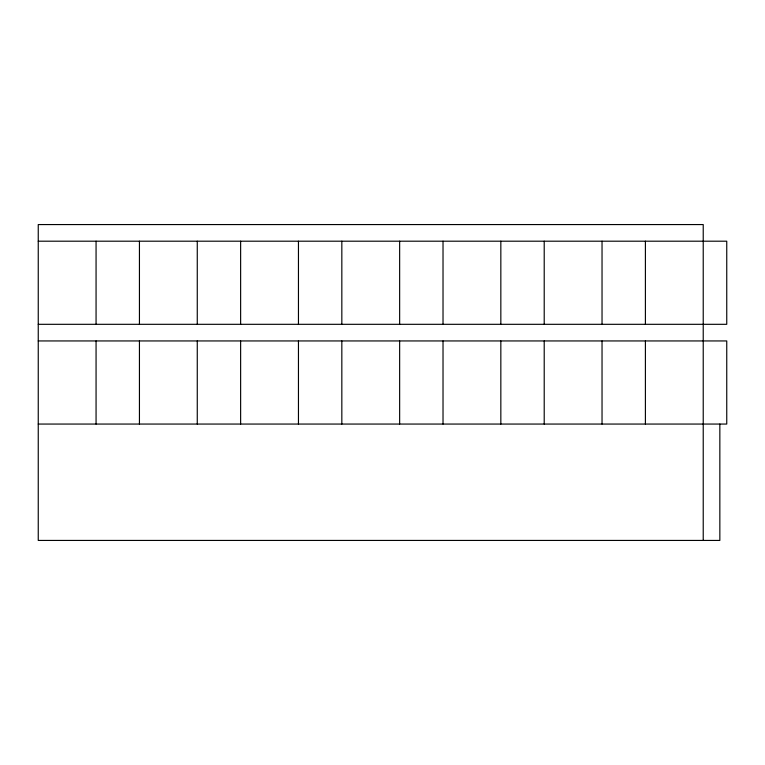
<?xml version="1.0" encoding="UTF-8"?>
<svg xmlns="http://www.w3.org/2000/svg" width="765" height="765" viewBox="0 0 765 765"><rect width="100%" height="100%" fill="white"/><g stroke="black" fill="none" stroke-linecap="round" stroke-linejoin="round"><path stroke-width="1.15" d="M38.25 241.195L726.75 241.195L726.75 324.312L38.25 324.312M38.25 340.941L726.75 340.941L726.75 424.059L38.25 424.059M719.846 424.059L719.846 540.434L38.25 540.434L38.25 224.566L703.226 224.566L703.226 540.434M645.402 241.195L645.402 324.312M645.402 340.941L645.402 424.059M602.036 241.195L602.036 324.312M602.036 340.941L602.036 424.059M544.211 241.195L544.211 324.312M544.211 340.941L544.211 424.059M500.836 241.195L500.836 324.312M500.836 340.941L500.836 424.059M443.021 241.195L443.021 324.312M443.021 340.941L443.021 424.059M399.646 241.195L399.646 324.312M399.646 340.941L399.646 424.059M341.831 241.195L341.831 324.312M341.831 340.941L341.831 424.059M298.455 241.195L298.455 324.312M298.455 340.941L298.455 424.059M240.631 241.195L240.631 324.312M240.631 340.941L240.631 424.059M197.265 241.195L197.265 324.312M197.265 340.941L197.265 424.059M139.44 241.195L139.44 324.312M139.44 340.941L139.44 424.059M96.065 241.195L96.065 324.312M96.065 340.941L96.065 424.059"/></g></svg>
